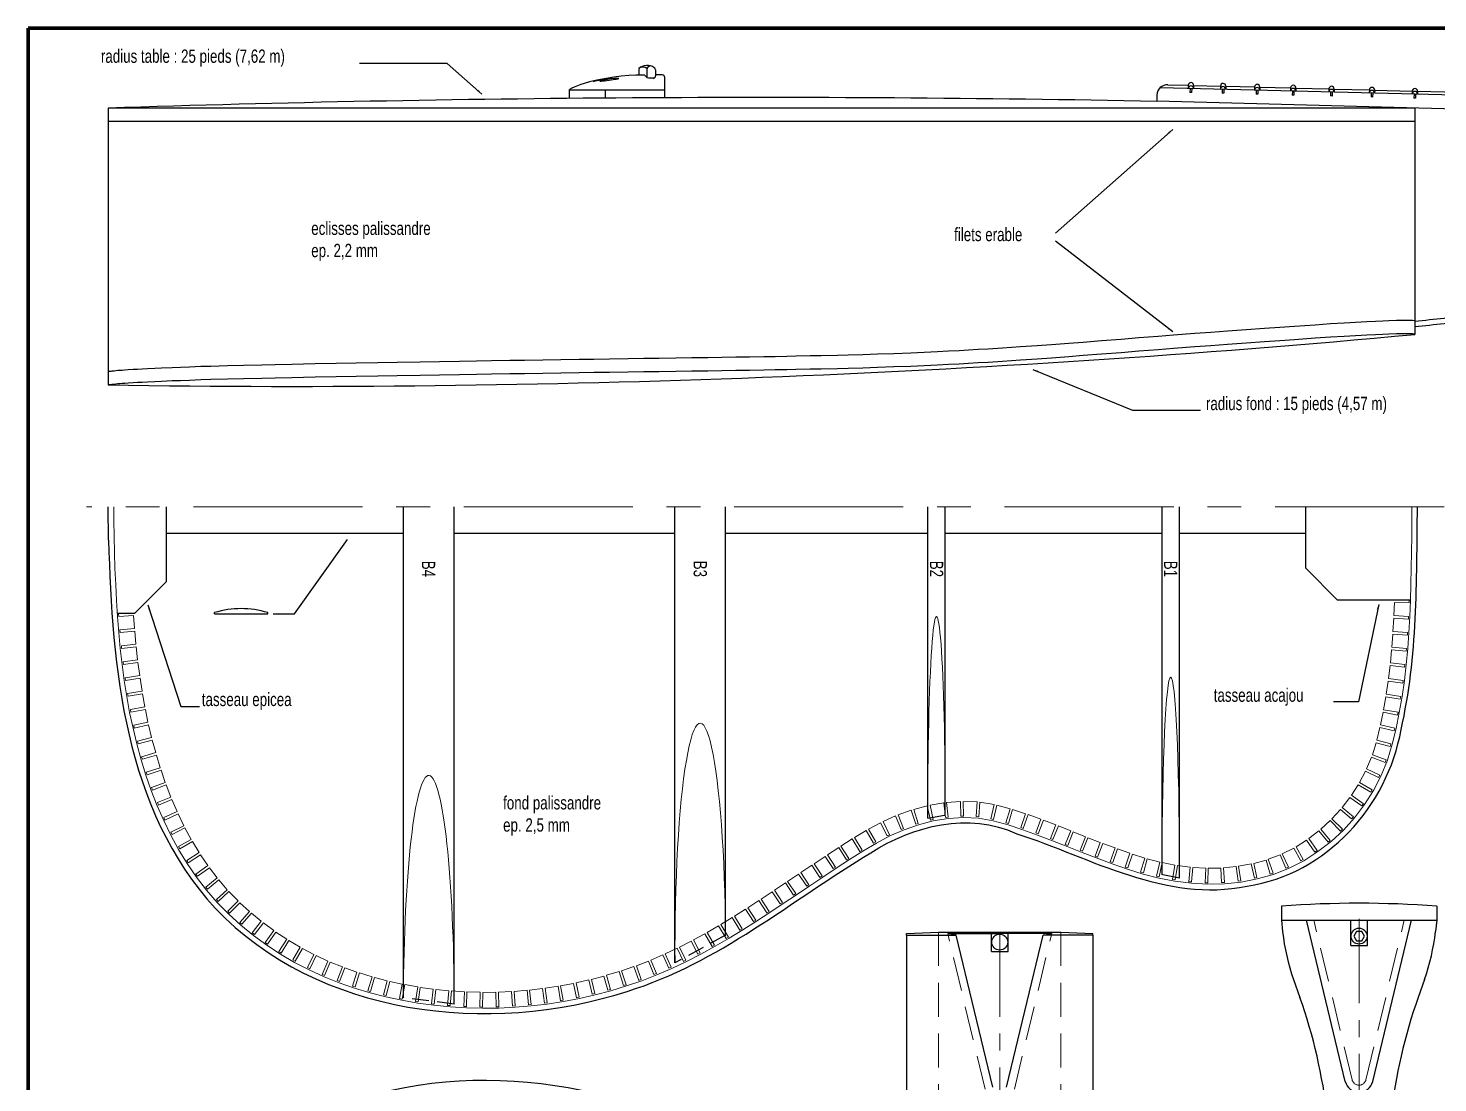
# Model space of a CAD drawing. Header units: millimetres. Extents: x 0 to 1148, y -805 to 0.
# Drawn here: x 0 to 530, y -396 to 0 of the extents above; entities that cross this region are included whole.
import ezdxf

# ---------------------------------------------------------------- set-up
doc = ezdxf.new("R2010")
doc.units = ezdxf.units.MM
for name, pattern in [('CENTER', [50.8, 31.75, -6.35, 6.35, -6.35]), ('CENTERX2', [101.6, 63.5, -12.7, 12.7, -12.7]), ('DASHED', [19.05, 12.7, -6.35]), ('DASHED2', [9.525, 6.35, -3.175])]:
    doc.linetypes.add(name, pattern=pattern)
doc.layers.get('0').update_dxf_attribs({"linetype": 'CONTINUOUS', "lineweight": 25})
doc.layers.add('Kerfed_Lining', color=7, linetype='CONTINUOUS', lineweight=18)
doc.layers.add('text-fr', color=7, linetype='CONTINUOUS', lineweight=35)
doc.styles.get("Standard").update_dxf_attribs({"font": 'txt', "width": 0.75})
doc.dimstyles.get("Standard").update_dxf_attribs({"dimtxt": 5, "dimasz": 2, "dimexe": 1, "dimexo": 2, "dimgap": 2, "dimtad": 1, "dimtxsty": 'Standard', "dimcen": 2.5, "dimadec": 0, "dimazin": 0, "dimtfac": 1, "dimtmove": 0, "dimatfit": 3, "dimfxl": 1, "dimarcsym": 0})

msp = doc.modelspace()

# ---------------------------------------------------------------- linework, layer by layer
at = {"lineweight": 100}
for p, q in [((0, 0), (1147.78, 0)), ((0, -805.46), (0, 0))]:
    msp.add_line(p, q, dxfattribs=at)
for p, q in [((229.37, -15.16), (229.37, -17.63)), ((232.48, -15.16), (232.48, -18.64)), ((235.68, -15.65), (235.68, -17.87)), ((203.4, -23.16), (239.19, -23.16)), ((216.83, -23.16), (216.83, -26.27)), ((521, -30), (30, -30)), ((30, -30), (30, -134)), ((521, -30), (521, -115)), ((521, -35), (30, -35)), ((30.21, -192.22), (30, -179.78)), ((52, -207.78), (52, -179.78)), ((141, -361.96), (141, -179.78)), ((160, -361.66), (160, -179.78)), ((243, -345.95), (243, -179.78)), ((262, -335.54), (262, -179.78)), ((338, -292.96), (338, -179.78)), ((344.5, -295.03), (344.5, -179.78)), ((426, -313.7), (426, -179.78)), ((432.5, -314.55), (432.5, -179.78)), ((479.96, -202.78), (479.96, -179.78)), ((141, -189.78), (52, -189.78)), ((243, -189.78), (160, -189.78)), ((338, -189.78), (262, -189.78)), ((426, -189.78), (344.5, -189.78)), ((479.96, -189.78), (432.5, -189.78)), ((479.96, -202.78), (491.96, -214.78)), ((40, -219.78), (52, -207.78)), ((519.34, -214.78), (491.96, -214.78)), ((40, -219.78), (33.48, -219.78)), ((70, -220), (70, -219.5)), ((70, -220), (90, -220)), ((90, -220), (90, -219.5)), ((470.81, -329.75), (470.81, -335)), ((529.19, -329.75), (529.19, -335)), ((470.81, -335), (529.19, -335)), ((470.81, -335), (471.29, -339.3)), ((494.85, -395.56), (480.28, -335)), ((496.88, -344.5), (496.88, -335)), ((503.12, -344.5), (503.12, -335)), ((505.15, -395.56), (519.72, -335)), ((529.19, -335), (528.71, -339.3)), ((330, -340), (342, -339.5)), ((330, -340.6), (330, -340)), ((330, -340.6), (330, -420.3)), ((330, -340.6), (348.68, -340.6)), ((342, -339.5), (388, -339.5)), ((348.68, -340.6), (345.46, -340.05)), ((345.46, -340.05), (365, -340.05)), ((361.88, -346.75), (361.88, -339.5)), ((384.54, -340.05), (365, -340.05)), ((368.12, -346.75), (368.12, -339.5)), ((381.32, -340.6), (384.54, -340.05)), ((400, -340.6), (381.32, -340.6)), ((388, -339.5), (400, -340)), ((400, -340.6), (400, -340)), ((400, -340.6), (400, -420.3)), ((400, -340.6), (400, -340.6)), ((499, -339.27), (498, -341)), ((498, -341), (499, -342.73)), ((501, -339.27), (499, -339.27)), ((499, -342.73), (501, -342.73)), ((502, -341), (501, -339.27)), ((501, -342.73), (502, -341)), ((361.88, -346.75), (368.12, -346.75)), ((496.88, -344.5), (503.12, -344.5)), ((475.42, -357.34), (477.78, -363.99)), ((524.58, -357.34), (522.22, -363.99))]:
    msp.add_line(p, q)
at = {"color": 7, "lineweight": 25}
for p, q in [((207.61, -21.12), (206.32, -21.59)), ((208.93, -20.72), (207.61, -21.12)), ((210.9, -20.16), (208.93, -20.72)), ((213.64, -19.5), (210.9, -20.16)), ((212.36, -19.97), (213.4, -19.7)), ((213.71, -19.71), (212.36, -19.97)), ((212.36, -19.97), (212.36, -19.97)), ((213.4, -19.7), (214.68, -19.44)), ((217.14, -18.85), (213.64, -19.5)), ((215.89, -19.35), (213.71, -19.71)), ((214.68, -19.44), (216.14, -19.18)), ((215.02, -19.72), (214.71, -19.89)), ((214.71, -19.89), (215.3, -19.9)), ((215.54, -19.63), (215.02, -19.72)), ((215.3, -19.9), (216.51, -19.71)), ((216.51, -19.46), (215.54, -19.63)), ((217.56, -19.1), (215.89, -19.35)), ((216.14, -19.18), (217.63, -18.89)), ((218.11, -19.17), (216.51, -19.46)), ((216.51, -19.71), (218.24, -19.48)), ((220.02, -18.4), (217.14, -18.85)), ((219.32, -18.7), (217.56, -19.1)), ((217.63, -18.89), (219.32, -18.7)), ((219.01, -19.04), (218.11, -19.17)), ((218.11, -19.17), (218.11, -19.17)), ((218.24, -19.48), (219.8, -19.26)), ((220.22, -18.95), (219.01, -19.04)), ((219.8, -19.26), (220.87, -19.1)), ((222.72, -18.05), (220.02, -18.4)), ((221.47, -18.86), (220.22, -18.95)), ((220.87, -19.1), (221.53, -19.04)), ((221.91, -18.9), (221.47, -18.86)), ((221.53, -19.04), (221.91, -18.9)), ((225.63, -17.77), (222.72, -18.05)), ((228.29, -17.63), (225.63, -17.77)), ((231.24, -17.63), (228.29, -17.63)), ((232.24, -18.4), (232.14, -18.19)), ((232.52, -18.65), (232.24, -18.4)), ((233.07, -18.76), (232.52, -18.65)), ((233.73, -18.8), (233.07, -18.76)), ((235.07, -18.81), (233.73, -18.8)), ((234.87, -18.85), (235.07, -18.81)), ((238.2, -17.57), (235.68, -17.54)), ((239.19, -26.13), (239.19, -18.57)), ((204.27, -22.57), (203.4, -23.02)), ((203.4, -26.39), (203.4, -23.02)), ((203.4, -26.16), (203.4, -26.16)), ((205.18, -22.1), (204.27, -22.57)), ((206.32, -21.59), (205.18, -22.1))]:
    msp.add_line(p, q, dxfattribs=at)
at = {"lineweight": 25}
for p, q in [((424.06, -25.11), (424, -27.49)), ((878.64, -33.62), (425.25, -22.37)), ((428.16, -21.22), (435.86, -21.42)), ((435.86, -21.42), (435.82, -22.63)), ((436.52, -22.65), (436.49, -24.15)), ((437.09, -24.16), (436.49, -24.15)), ((437.12, -22.66), (437.09, -24.16)), ((437.86, -21.47), (437.82, -22.68)), ((437.86, -21.47), (447.94, -21.73)), ((447.94, -21.73), (447.9, -22.93)), ((448.6, -22.95), (448.56, -24.45)), ((449.16, -24.46), (448.56, -24.45)), ((449.2, -22.96), (449.16, -24.46)), ((449.93, -21.79), (449.9, -22.98)), ((449.93, -21.79), (460.73, -22.07)), ((460.73, -22.07), (460.7, -23.25)), ((461.4, -23.26), (461.36, -24.76)), ((461.96, -24.78), (461.36, -24.76)), ((462, -23.28), (461.96, -24.78)), ((462.73, -22.12), (462.7, -23.3)), ((462.73, -22.12), (474.29, -22.42)), ((474.29, -22.42), (474.26, -23.58)), ((474.96, -23.6), (474.92, -25.1)), ((475.52, -25.11), (474.92, -25.1)), ((475.56, -23.62), (475.52, -25.11)), ((476.29, -22.48), (476.26, -23.63)), ((476.29, -22.48), (488.66, -22.8)), ((488.66, -22.8), (488.63, -23.94)), ((489.33, -23.96), (489.29, -25.46)), ((489.89, -25.47), (489.29, -25.46)), ((489.93, -23.97), (489.89, -25.47)), ((490.66, -22.85), (490.63, -23.99)), ((490.66, -22.85), (503.88, -23.2)), ((503.88, -23.2), (503.85, -24.32)), ((504.55, -24.33), (504.51, -25.83)), ((505.11, -25.85), (504.51, -25.83)), ((505.15, -24.35), (505.11, -25.85)), ((505.88, -23.25), (505.85, -24.37)), ((505.88, -23.25), (520, -23.62)), ((520, -23.62), (519.97, -24.72)), ((520.67, -24.74), (520.63, -26.23)), ((521.23, -26.25), (520.63, -26.23)), ((521.27, -24.75), (521.23, -26.25)), ((522, -23.67), (521.97, -24.77)), ((522, -23.67), (537.08, -24.07)), ((882.98, -39.48), (424, -27.46))]:
    msp.add_line(p, q, dxfattribs=at)
at = {"color": 7, "linetype": 'CONTINUOUS', "lineweight": 25}
for p, q in [((489.34, -111.09), (483.48, -111.47)), ((494.42, -110.78), (489.34, -111.09)), ((498.64, -110.53), (494.42, -110.78)), ((502.9, -110.3), (498.64, -110.53)), ((506.19, -110.13), (502.9, -110.3)), ((508.91, -110), (506.19, -110.13)), ((511.25, -109.9), (508.91, -110)), ((514.07, -109.82), (511.25, -109.9)), ((515.69, -109.8), (514.07, -109.82)), ((517.15, -109.79), (515.69, -109.8)), ((518.27, -109.79), (517.15, -109.79)), ((519.3, -109.81), (518.27, -109.79)), ((520.13, -109.83), (519.3, -109.81)), ((520.7, -109.86), (520.13, -109.83)), ((521, -109.88), (520.7, -109.86)), ((417.33, -116.35), (410.69, -116.87)), ((424.52, -115.78), (417.33, -116.35)), ((430.31, -115.33), (424.52, -115.78)), ((438.33, -114.71), (430.31, -115.33)), ((444.33, -114.26), (438.33, -114.71)), ((450.62, -113.79), (444.33, -114.26)), ((457.58, -113.28), (450.62, -113.79)), ((464.52, -112.77), (457.58, -113.28)), ((470.26, -112.36), (464.52, -112.77)), ((475.77, -111.98), (470.26, -112.36)), ((483.48, -111.47), (475.77, -111.98)), ((483.48, -116.47), (475.77, -116.98)), ((489.34, -116.09), (483.48, -116.47)), ((494.42, -115.78), (489.34, -116.09)), ((498.64, -115.53), (494.42, -115.78)), ((502.9, -115.3), (498.64, -115.53)), ((506.19, -115.13), (502.9, -115.3)), ((508.91, -115), (506.19, -115.13)), ((511.25, -114.9), (508.91, -115)), ((514.07, -114.82), (511.25, -114.9)), ((515.69, -114.8), (514.07, -114.82)), ((517.15, -114.79), (515.69, -114.8)), ((518.27, -114.79), (517.15, -114.79)), ((519.3, -114.81), (518.27, -114.79)), ((520.13, -114.83), (519.3, -114.81)), ((520.7, -114.86), (520.13, -114.83)), ((336.6, -121.78), (331.55, -122)), ((341.62, -121.55), (336.6, -121.78)), ((345.76, -121.34), (341.62, -121.55)), ((349.8, -121.13), (345.76, -121.34)), ((353.28, -120.94), (349.8, -121.13)), ((356.96, -120.73), (353.28, -120.94)), ((360.63, -120.51), (356.96, -120.73)), ((366.06, -120.16), (360.63, -120.51)), ((372.84, -119.69), (366.06, -120.16)), ((379.11, -119.25), (372.84, -119.69)), ((384.5, -118.86), (379.11, -119.25)), ((390.92, -118.39), (384.5, -118.86)), ((396.39, -117.98), (390.92, -118.39)), ((403.2, -117.45), (396.39, -117.98)), ((410.69, -116.87), (403.2, -117.45)), ((417.33, -121.35), (410.69, -121.87)), ((424.52, -120.78), (417.33, -121.35)), ((430.31, -120.33), (424.52, -120.78)), ((438.33, -119.71), (430.31, -120.33)), ((444.33, -119.26), (438.33, -119.71)), ((450.62, -118.79), (444.33, -119.26)), ((457.58, -118.28), (450.62, -118.79)), ((464.52, -117.77), (457.58, -118.28)), ((470.26, -117.37), (464.52, -117.77)), ((475.77, -116.98), (470.26, -117.37)), ((68.6, -127), (64.89, -127.11)), ((74.88, -126.82), (68.6, -127)), ((80.83, -126.67), (74.88, -126.82)), ((87.83, -126.51), (80.83, -126.67)), ((92.85, -126.39), (87.83, -126.51)), ((99.07, -126.26), (92.85, -126.39)), ((107.81, -126.09), (99.07, -126.26)), ((115.67, -125.94), (107.81, -126.09)), ((123.21, -125.8), (115.67, -125.94)), ((131.36, -125.66), (123.21, -125.8)), ((138.61, -125.53), (131.36, -125.66)), ((147.23, -125.39), (138.61, -125.53)), ((154.52, -125.27), (147.23, -125.39)), ((161.99, -125.15), (154.52, -125.27)), ((168.37, -125.05), (161.99, -125.15)), ((174.03, -124.96), (168.37, -125.05)), ((180.95, -124.85), (174.03, -124.96)), ((186.51, -124.76), (180.95, -124.85)), ((193.29, -124.66), (186.51, -124.76)), ((200.14, -124.56), (193.29, -124.66)), ((207.03, -124.45), (200.14, -124.56)), ((212.45, -124.37), (207.03, -124.45)), ((218.43, -124.28), (212.45, -124.37)), ((225.43, -124.18), (218.43, -124.28)), ((231.27, -124.09), (225.43, -124.18)), ((237.11, -124.01), (231.27, -124.09)), ((243.34, -123.92), (237.11, -124.01)), ((249.32, -123.84), (243.34, -123.92)), ((255.35, -123.75), (249.32, -123.84)), ((260.59, -123.68), (255.35, -123.75)), ((265.9, -123.6), (260.59, -123.68)), ((271.01, -123.52), (265.9, -123.6)), ((276.35, -123.44), (271.01, -123.52)), ((280.61, -123.37), (276.35, -123.44)), ((285.04, -123.29), (280.61, -123.37)), ((288.38, -123.22), (285.04, -123.29)), ((293.83, -123.11), (288.38, -123.22)), ((297.97, -123.02), (293.83, -123.11)), ((304.08, -122.87), (297.97, -123.02)), ((308.12, -122.77), (304.08, -122.87)), ((313.57, -122.62), (308.12, -122.77)), ((319.1, -122.45), (313.57, -122.62)), ((325.25, -122.24), (319.1, -122.45)), ((331.55, -122), (325.25, -122.24)), ((331.55, -127), (325.25, -127.24)), ((336.6, -126.78), (331.55, -127)), ((341.62, -126.55), (336.6, -126.78)), ((345.76, -126.34), (341.62, -126.55)), ((349.8, -126.13), (345.76, -126.34)), ((353.28, -125.94), (349.8, -126.13)), ((356.96, -125.73), (353.28, -125.94)), ((360.63, -125.51), (356.96, -125.73)), ((366.06, -125.16), (360.63, -125.51)), ((372.84, -124.69), (366.06, -125.16)), ((379.11, -124.25), (372.84, -124.69)), ((384.5, -123.87), (379.11, -124.25)), ((390.92, -123.39), (384.5, -123.87)), ((396.39, -122.98), (390.92, -123.39)), ((403.2, -122.45), (396.39, -122.98)), ((410.69, -121.87), (403.2, -122.45)), ((30.07, -129), (30, -129)), ((30.16, -128.99), (30.07, -129)), ((30.27, -128.98), (30.16, -128.99)), ((30.48, -128.96), (30.27, -128.98)), ((30.71, -128.93), (30.48, -128.96)), ((31.06, -128.89), (30.71, -128.93)), ((31.4, -128.85), (31.06, -128.89)), ((31.81, -128.81), (31.4, -128.85)), ((32.31, -128.76), (31.81, -128.81)), ((32.89, -128.7), (32.31, -128.76)), ((33.74, -128.62), (32.89, -128.7)), ((34.42, -128.57), (33.74, -128.62)), ((35.26, -128.5), (34.42, -128.57)), ((36.35, -128.42), (35.26, -128.5)), ((37.62, -128.33), (36.35, -128.42)), ((39.41, -128.21), (37.62, -128.33)), ((41.03, -128.12), (39.41, -128.21)), ((42.84, -128.02), (41.03, -128.12)), ((44.84, -127.91), (42.84, -128.02)), ((47.52, -127.78), (44.84, -127.91)), ((50.1, -127.66), (47.52, -127.78)), ((54.03, -127.5), (50.1, -127.66)), ((57.22, -127.38), (54.03, -127.5)), ((57.22, -132.38), (54.03, -132.5)), ((60.63, -127.26), (57.22, -127.38)), ((60.63, -132.26), (57.22, -132.38)), ((64.89, -127.11), (60.63, -127.26)), ((64.89, -132.11), (60.63, -132.26)), ((68.6, -132), (64.89, -132.11)), ((74.88, -131.82), (68.6, -132)), ((80.83, -131.67), (74.88, -131.82)), ((87.83, -131.51), (80.83, -131.67)), ((92.85, -131.4), (87.83, -131.51)), ((99.07, -131.26), (92.85, -131.4)), ((107.81, -131.09), (99.07, -131.26)), ((115.67, -130.94), (107.81, -131.09)), ((123.21, -130.8), (115.67, -130.94)), ((131.36, -130.66), (123.21, -130.8)), ((138.61, -130.53), (131.36, -130.66)), ((147.23, -130.39), (138.61, -130.53)), ((154.52, -130.27), (147.23, -130.39)), ((161.99, -130.15), (154.52, -130.27)), ((168.37, -130.05), (161.99, -130.15)), ((174.03, -129.96), (168.37, -130.05)), ((180.95, -129.85), (174.03, -129.96)), ((186.51, -129.77), (180.95, -129.85)), ((193.29, -129.66), (186.51, -129.77)), ((200.14, -129.56), (193.29, -129.66)), ((207.03, -129.45), (200.14, -129.56)), ((212.45, -129.37), (207.03, -129.45)), ((218.43, -129.28), (212.45, -129.37)), ((225.43, -129.18), (218.43, -129.28)), ((231.27, -129.09), (225.43, -129.18)), ((237.11, -129.01), (231.27, -129.09)), ((243.34, -128.92), (237.11, -129.01)), ((249.32, -128.84), (243.34, -128.92)), ((255.35, -128.75), (249.32, -128.84)), ((260.59, -128.68), (255.35, -128.75)), ((265.9, -128.6), (260.59, -128.68)), ((271.01, -128.52), (265.9, -128.6)), ((276.35, -128.44), (271.01, -128.52)), ((280.61, -128.37), (276.35, -128.44)), ((285.04, -128.29), (280.61, -128.37)), ((288.38, -128.22), (285.04, -128.29)), ((293.83, -128.11), (288.38, -128.22)), ((297.97, -128.02), (293.83, -128.11)), ((304.08, -127.87), (297.97, -128.02)), ((308.12, -127.77), (304.08, -127.87)), ((313.57, -127.62), (308.12, -127.77)), ((319.1, -127.45), (313.57, -127.62)), ((325.25, -127.24), (319.1, -127.45)), ((30.07, -134), (30, -134)), ((30.16, -133.99), (30.07, -134)), ((30.27, -133.98), (30.16, -133.99)), ((30.48, -133.96), (30.27, -133.98)), ((30.71, -133.93), (30.48, -133.96)), ((31.06, -133.89), (30.71, -133.93)), ((31.4, -133.85), (31.06, -133.89)), ((31.81, -133.81), (31.4, -133.85)), ((32.31, -133.76), (31.81, -133.81)), ((32.89, -133.7), (32.31, -133.76)), ((33.74, -133.62), (32.89, -133.7)), ((34.42, -133.57), (33.74, -133.62)), ((35.26, -133.5), (34.42, -133.57)), ((36.35, -133.42), (35.26, -133.5)), ((37.62, -133.33), (36.35, -133.42)), ((39.41, -133.21), (37.62, -133.33)), ((41.03, -133.12), (39.41, -133.21)), ((42.84, -133.02), (41.03, -133.12)), ((44.84, -132.91), (42.84, -133.02)), ((47.52, -132.78), (44.84, -132.91)), ((50.1, -132.66), (47.52, -132.78)), ((54.03, -132.5), (50.1, -132.66))]:
    msp.add_line(p, q, dxfattribs=at)
at = {"linetype": 'CENTERX2', "lineweight": 5}
msp.add_line((531.96, -179.78), (21.96, -179.78), dxfattribs=at)
at = {"linetype": 'DASHED2'}
for p, q in [((338, -296.75), (338, -292.96)), ((338, -296.75), (344.5, -295.55)), ((344.5, -295.55), (344.5, -295.03)), ((426, -317.97), (426, -313.7)), ((432.5, -319.26), (432.5, -314.55)), ((432.5, -319.26), (426, -317.97)), ((262, -340.66), (262, -335.54)), ((262, -340.66), (243, -351)), ((243, -351), (243, -345.95)), ((141, -364.1), (141, -361.96)), ((160, -366.5), (141, -364.1)), ((160, -366.5), (160, -361.66))]:
    msp.add_line(p, q, dxfattribs=at)
at = {"linetype": 'CENTER', "lineweight": 5}
for p, q in [((500, -416.99), (500, -328.65)), ((365, -339.5), (365, -424))]:
    msp.add_line(p, q, dxfattribs=at)
at = {"linetype": 'DASHED', "lineweight": 5}
for p, q in [((497.42, -394.94), (483, -335)), ((502.58, -394.94), (517, -335)), ((342, -339.5), (342, -424)), ((359.5, -398.44), (345.46, -340.05)), ((370.5, -398.44), (384.54, -340.05)), ((388, -339.5), (388, -424))]:
    msp.add_line(p, q, dxfattribs=at)
at = {"linetype": 'CONTINUOUS'}
for p, q in [((362.42, -397.74), (348.68, -340.6)), ((367.58, -397.74), (381.32, -340.6))]:
    msp.add_line(p, q, dxfattribs=at)
for centre in [(500, -341), (365, -343.25)]:
    msp.add_circle(centre, 3)
for centre, radius, start, end in [((232.52, -18.83), 4.84, 55.8726, 130.6722), ((230.92, -16.97), 2.39, 49.3023, 130.6977), ((234.08, -15.93), 1.78, 97.5698, 154.1079), ((234.68, -15.65), 1, 0, 55.8726), ((231.24, -18.63), 1, 25.9014, 90.0213), ((234.68, -17.87), 1, 281.4349, 0), ((238.19, -18.57), 1, 0, 89.3363), ((98.97, 4437.48), 4567, 275.30222, 275.57947), ((98.97, 4437.48), 4569, 275.29989, 275.57702), ((80, -252.08), 34.08, 72.9385, 107.0615), ((500, -716.41), 387.76, 85.6833, 94.3167), ((550.81, -330.57), 80, 186.2643, 199.5475), ((449.19, -330.57), 80, 340.4525, 353.7357), ((289.31, -430.91), 200, 6.3933, 19.5475), ((710.69, -430.91), 200, 160.4525, 173.6067), ((500, -394.32), 5.3, 193.5217, 346.4783)]:
    msp.add_arc(centre, radius, start, end)
at = {"lineweight": 25}
for centre, radius, start, end in [((436.86, -21.44), 1, 358.5, 178.5), ((448.94, -21.76), 1, 358.5, 178.5), ((461.73, -22.09), 1, 358.5, 178.5), ((428.06, -25.21), 4, 88.5, 178.5), ((436.82, -22.65), 1, 358.5781, 178.5781), ((448.9, -22.95), 1, 358.5781, 178.5781), ((461.7, -23.27), 1, 358.5781, 178.5781), ((475.26, -23.61), 1, 358.5781, 178.5781), ((475.29, -22.45), 1, 358.5, 178.5), ((489.63, -23.96), 1, 358.5781, 178.5781), ((489.66, -22.83), 1, 358.5, 178.5), ((504.85, -24.34), 1, 358.5781, 178.5781), ((504.88, -23.22), 1, 358.5, 178.5), ((520.97, -24.74), 1, 358.5781, 178.5781), ((521, -23.65), 1, 358.5, 178.5)]:
    msp.add_arc(centre, radius, start, end, dxfattribs=at)
at = {"color": 7, "linetype": 'CONTINUOUS', "lineweight": 25}
for centre, radius, start, end in [((275.5, -7646.04), 7620, 88.883345, 91.846266), ((98.97, 4437.48), 4572, 269.13568, 275.29641)]:
    msp.add_arc(centre, radius, start, end, dxfattribs=at)
at = {"linetype": 'DASHED', "lineweight": 5}
msp.add_arc((500, -394.32), 2.66, 193.5217, 346.4783, dxfattribs=at)
at = {"lineweight": 5}
for centre, major_axis, ratio, start_param, end_param in [((341.25, -291.44), (0, 70.51), 0.046094, 4.661556, 1.592262), ((429.25, -313.7), (0, 70), 0.046429, 4.712389, 1.570796), ((252.5, -345.83), (0, 84.79), 0.112038, -7.795827, -4.651538), ((150.5, -365.3), (0, 84.63), 0.11226, -7.868152, -4.72656)]:
    msp.add_ellipse(centre, major_axis=major_axis, ratio=ratio, start_param=start_param, end_param=end_param, dxfattribs=at)
for points in [[(515.8, -263.42), (522.07, -235.98), (521.56, -207.73), (521.96, -179.78)], [(30.21, -192.22), (31.43, -240.22), (36.12, -293.15), (70.24, -330.53)], [(457.94, -322.21), (487.97, -317.71), (510.63, -292.2), (515.8, -263.42)], [(316.58, -309.68), (332.52, -299.51), (353.27, -294.24), (371.39, -302.53)], [(371.39, -302.53), (399.37, -311.61), (427.4, -328.51), (457.94, -322.21)], [(224.99, -361.73), (259.39, -351.19), (286.81, -327.5), (316.58, -309.68)], [(70.24, -330.53), (109.01, -371.05), (173.07, -378.51), (224.99, -361.73)]]:
    msp.add_open_spline(points, degree=3)
at = {"color": 7}
msp.add_open_spline([(66.65, -438.63), (103.23, -396.43), (165.85, -387.08), (217.72, -401.24)], degree=3, dxfattribs=at)
at = {"layer": 'Kerfed_Lining'}
for p, q in [((32.12, -184.88), (32.12, -179.78)), ((519.87, -184.83), (519.87, -179.78))]:
    msp.add_line(p, q, dxfattribs=at)
at = {"layer": 'Kerfed_Lining', "color": 7, "linetype": 'CONTINUOUS', "lineweight": 18}
for p, q in [((32.25, -190.87), (32.12, -184.88)), ((519.87, -184.83), (519.81, -190.84)), ((32.41, -196.89), (32.25, -190.87)), ((519.81, -190.84), (519.74, -196.83)), ((32.61, -202.89), (32.41, -196.89)), ((519.74, -196.83), (519.63, -202.84)), ((32.87, -208.92), (32.61, -202.89)), ((519.63, -202.84), (519.52, -208.84)), ((33.17, -214.95), (32.87, -208.92)), ((519.52, -208.84), (519.34, -214.89)), ((33.56, -220.96), (33.17, -214.95)), ((513.3, -215.65), (513.09, -220.6)), ((518.8, -215.87), (513.3, -215.65)), ((518.84, -214.87), (518.8, -215.87)), ((519.34, -214.89), (519.08, -220.92)), ((34.03, -226.97), (33.56, -220.96)), ((34.06, -220.93), (33.98, -219.93)), ((39.54, -220.53), (34.06, -220.93)), ((39.93, -225.48), (39.54, -220.53)), ((513.04, -221.6), (512.75, -226.54)), ((518.53, -221.89), (513.04, -221.6)), ((513.09, -220.6), (518.58, -220.89)), ((518.58, -220.89), (518.53, -221.89)), ((519.08, -220.92), (518.74, -226.94)), ((34.6, -232.98), (34.03, -226.97)), ((34.44, -225.94), (39.93, -225.48)), ((34.53, -226.93), (34.44, -225.94)), ((40.01, -226.47), (34.53, -226.93)), ((40.47, -231.4), (40.01, -226.47)), ((512.69, -227.54), (512.32, -232.47)), ((518.18, -227.91), (512.69, -227.54)), ((512.75, -226.54), (518.24, -226.91)), ((518.24, -226.91), (518.18, -227.91)), ((518.74, -226.94), (518.3, -232.97)), ((35.29, -239.03), (34.6, -232.98)), ((35, -231.94), (40.47, -231.4)), ((35.1, -232.93), (35, -231.94)), ((40.57, -232.4), (35.1, -232.93)), ((41.12, -237.27), (40.57, -232.4)), ((512.32, -232.47), (517.8, -232.93)), ((517.8, -232.93), (517.71, -233.93)), ((518.3, -232.97), (517.73, -239)), ((35.66, -237.97), (41.12, -237.27)), ((35.79, -238.96), (35.66, -237.97)), ((41.24, -238.26), (35.79, -238.96)), ((41.89, -243.16), (41.24, -238.26)), ((512.23, -233.47), (511.76, -238.38)), ((517.71, -233.93), (512.23, -233.47)), ((36.1, -245.02), (35.29, -239.03)), ((36.45, -243.96), (41.89, -243.16)), ((511.66, -239.38), (511.07, -244.27)), ((517.13, -239.94), (511.66, -239.38)), ((511.76, -238.38), (517.23, -238.95)), ((517.73, -239), (517.03, -245.02)), ((517.23, -238.95), (517.13, -239.94)), ((37.04, -251), (36.1, -245.02)), ((36.6, -244.95), (36.45, -243.96)), ((42.04, -244.15), (36.6, -244.95)), ((42.8, -249.03), (42.04, -244.15)), ((510.95, -245.26), (510.23, -250.14)), ((516.41, -245.94), (510.95, -245.26)), ((511.07, -244.27), (516.53, -244.95)), ((517.03, -245.02), (516.17, -251.02)), ((516.53, -244.95), (516.41, -245.94)), ((38.12, -256.95), (37.04, -251)), ((37.37, -249.93), (42.8, -249.03)), ((37.53, -250.91), (37.37, -249.93)), ((42.96, -250.02), (37.53, -250.91)), ((43.83, -254.88), (42.96, -250.02)), ((510.09, -251.07), (509.23, -255.95)), ((515.51, -251.98), (510.09, -251.07)), ((510.23, -250.14), (515.67, -250.95)), ((516.17, -251.02), (515.13, -257.02)), ((515.67, -250.95), (515.51, -251.98)), ((39.38, -262.95), (38.12, -256.95)), ((38.43, -255.88), (43.83, -254.88)), ((38.61, -256.86), (38.43, -255.88)), ((44.02, -255.86), (38.61, -256.86)), ((45.01, -260.69), (44.02, -255.86)), ((509.05, -256.88), (508.04, -261.68)), ((514.44, -257.95), (509.05, -256.88)), ((509.23, -255.95), (514.64, -256.93)), ((515.13, -257.02), (513.89, -263.02)), ((514.64, -256.93), (514.44, -257.95)), ((40.8, -268.83), (39.38, -262.95)), ((39.63, -261.81), (45.01, -260.69)), ((39.87, -262.84), (39.63, -261.81)), ((45.22, -261.59), (39.87, -262.84)), ((46.38, -266.39), (45.22, -261.59)), ((507.82, -262.66), (506.65, -267.41)), ((513.18, -263.88), (507.82, -262.66)), ((508.04, -261.68), (513.4, -262.91)), ((513.89, -263.02), (512.45, -268.94)), ((513.4, -262.91), (513.18, -263.88)), ((42.43, -274.72), (40.8, -268.83)), ((41.05, -267.74), (46.38, -266.39)), ((41.29, -268.71), (41.05, -267.74)), ((46.62, -267.36), (41.29, -268.71)), ((47.9, -272.07), (46.62, -267.36)), ((506.39, -268.38), (505, -272.94)), ((511.71, -269.78), (506.39, -268.38)), ((506.65, -267.41), (511.96, -268.81)), ((512.45, -268.94), (510.67, -274.9)), ((511.96, -268.81), (511.71, -269.78)), ((44.21, -280.51), (42.43, -274.72)), ((42.62, -273.62), (47.9, -272.07)), ((42.91, -274.58), (42.62, -273.62)), ((48.18, -273.03), (42.91, -274.58)), ((49.63, -277.74), (48.18, -273.03)), ((504.68, -273.79), (502.82, -278.21)), ((509.82, -275.74), (504.68, -273.79)), ((505, -272.94), (510.2, -274.73)), ((510.67, -274.9), (508.28, -280.7)), ((510.2, -274.73), (509.82, -275.74)), ((46.23, -286.3), (44.21, -280.51)), ((44.38, -279.41), (49.63, -277.74)), ((44.69, -280.36), (44.38, -279.41)), ((49.93, -278.7), (44.69, -280.36)), ((51.51, -283.29), (49.93, -278.7)), ((502.44, -279.03), (500.19, -283.28)), ((507.37, -281.47), (502.44, -279.03)), ((502.82, -278.21), (507.83, -280.5)), ((507.83, -280.5), (507.37, -281.47)), ((46.35, -285.19), (51.51, -283.29)), ((46.7, -286.13), (46.35, -285.19)), ((51.86, -284.22), (46.7, -286.13)), ((53.63, -288.82), (51.86, -284.22)), ((499.7, -284.15), (497.14, -288.11)), ((504.46, -286.89), (499.7, -284.15)), ((500.19, -283.28), (504.96, -286.02)), ((508.28, -280.7), (505.4, -286.27)), ((48.46, -292.03), (46.23, -286.3)), ((48.52, -290.85), (53.63, -288.82)), ((48.92, -291.83), (48.52, -290.85)), ((53.97, -289.67), (48.92, -291.83)), ((55.93, -294.18), (53.97, -289.67)), ((343.98, -290.98), (338.85, -291.86)), ((344.68, -296.43), (343.98, -290.98)), ((350.26, -290.46), (344.97, -290.85)), ((344.97, -290.85), (345.67, -296.31)), ((350.39, -295.96), (350.26, -290.46)), ((356.59, -290.61), (351.26, -290.44)), ((351.26, -290.44), (351.39, -295.94)), ((356.1, -296.09), (356.59, -290.61)), ((357.59, -290.7), (357.1, -296.18)), ((362.96, -291.57), (357.59, -290.7)), ((496.57, -288.93), (493.69, -292.67)), ((501.06, -292.1), (496.57, -288.93)), ((497.14, -288.11), (501.64, -291.29)), ((505.4, -286.27), (502.05, -291.57)), ((504.96, -286.02), (504.46, -286.89)), ((50.9, -297.59), (48.46, -292.03)), ((50.94, -296.47), (55.93, -294.18)), ((51.35, -297.38), (50.94, -296.47)), ((56.35, -295.09), (51.35, -297.38)), ((58.49, -299.51), (56.35, -295.09)), ((325.91, -295.86), (321.19, -297.95)), ((328, -300.94), (325.91, -295.86)), ((331.77, -293.73), (326.89, -295.47)), ((326.89, -295.47), (328.89, -300.59)), ((333.45, -298.97), (331.77, -293.73)), ((337.8, -292.09), (332.78, -293.42)), ((332.78, -293.42), (334.35, -298.69)), ((339.02, -297.45), (337.8, -292.09)), ((338.85, -291.86), (339.94, -297.25)), ((345.67, -296.31), (344.68, -296.43)), ((351.4, -296.44), (345.73, -296.8)), ((351.39, -295.94), (350.39, -295.96)), ((357.05, -296.67), (351.4, -296.44)), ((357.1, -296.18), (356.1, -296.09)), ((361.64, -296.91), (362.96, -291.57)), ((363.93, -291.81), (362.61, -297.15)), ((368.89, -293.18), (363.93, -291.81)), ((367.3, -298.45), (368.89, -293.18)), ((369.85, -293.47), (368.26, -298.74)), ((374.72, -295.03), (369.85, -293.47)), ((372.92, -300.23), (374.72, -295.03)), ((375.66, -295.36), (373.87, -300.56)), ((380.41, -297.06), (375.66, -295.36)), ((493.05, -293.43), (489.8, -296.97)), ((497.23, -297), (493.05, -293.43)), ((493.69, -292.67), (497.88, -296.24)), ((498.26, -296.57), (494.11, -301.15)), ((497.88, -296.24), (497.23, -297)), ((502.05, -291.57), (498.26, -296.57)), ((501.64, -291.29), (501.06, -292.1)), ((53.59, -303.11), (50.9, -297.59)), ((53.55, -301.94), (58.49, -299.51)), ((58.91, -300.34), (54.03, -302.88)), ((61.25, -304.65), (58.91, -300.34)), ((314.77, -301.35), (310.46, -303.99)), ((317.58, -306.08), (314.77, -301.35)), ((320.24, -298.41), (315.69, -300.83)), ((315.69, -300.83), (318.41, -305.61)), ((322.71, -303.33), (320.24, -298.41)), ((321.19, -297.95), (323.57, -302.91)), ((329.07, -301.06), (323.78, -303.36)), ((328.89, -300.59), (328, -300.94)), ((334.49, -299.17), (329.07, -301.06)), ((334.35, -298.69), (333.45, -298.97)), ((340.03, -297.74), (334.49, -299.17)), ((339.94, -297.25), (339.02, -297.45)), ((345.73, -296.8), (340.03, -297.74)), ((362.49, -297.64), (357.05, -296.67)), ((362.61, -297.15), (361.64, -296.91)), ((368.12, -299.21), (362.49, -297.64)), ((368.26, -298.74), (367.3, -298.45)), ((373.7, -301.03), (368.12, -299.21)), ((373.87, -300.56), (372.92, -300.23)), ((379.25, -303.03), (373.7, -301.03)), ((378.53, -302.22), (380.41, -297.06)), ((381.39, -297.43), (379.43, -302.57)), ((386.06, -299.21), (381.39, -297.43)), ((384.09, -304.35), (386.06, -299.21)), ((387.03, -299.59), (384.99, -304.7)), ((391.67, -301.44), (387.03, -299.59)), ((389.64, -306.55), (391.67, -301.44)), ((392.6, -301.8), (390.56, -306.92)), ((397.24, -303.65), (392.6, -301.8)), ((484.93, -301.44), (481.11, -304.35)), ((488.36, -305.74), (484.93, -301.44)), ((489.16, -297.61), (485.61, -300.86)), ((485.61, -300.86), (489.19, -305.04)), ((492.99, -301.56), (489.16, -297.61)), ((494.11, -301.15), (489.51, -305.42)), ((489.8, -296.97), (493.75, -300.8)), ((493.75, -300.8), (492.99, -301.56)), ((54.03, -302.88), (53.55, -301.94)), ((56.53, -308.49), (53.59, -303.11)), ((56.45, -307.34), (61.25, -304.65)), ((61.72, -305.48), (56.96, -308.24)), ((64.23, -309.63), (61.72, -305.48)), ((309.62, -304.51), (305.35, -307.2)), ((312.51, -309.19), (309.62, -304.51)), ((310.46, -303.99), (313.36, -308.66)), ((318.66, -306.04), (313.63, -309.09)), ((318.41, -305.61), (317.58, -306.08)), ((323.78, -303.36), (318.66, -306.04)), ((323.57, -302.91), (322.71, -303.33)), ((379.43, -302.57), (378.53, -302.22)), ((384.81, -305.17), (379.25, -303.03)), ((384.99, -304.7), (384.09, -304.35)), ((390.38, -307.38), (384.81, -305.17)), ((390.56, -306.92), (389.64, -306.55)), ((395.21, -308.76), (397.24, -303.65)), ((398.17, -304.02), (396.14, -309.13)), ((402.8, -305.81), (398.17, -304.02)), ((400.82, -310.94), (402.8, -305.81)), ((403.73, -306.17), (401.75, -311.3)), ((408.33, -307.86), (403.73, -306.17)), ((480.29, -304.93), (476.32, -307.42)), ((483.44, -309.44), (480.29, -304.93)), ((481.11, -304.35), (484.26, -308.86)), ((489.51, -305.42), (484.55, -309.27)), ((489.19, -305.04), (488.36, -305.74)), ((56.96, -308.24), (56.45, -307.34)), ((59.74, -313.72), (56.53, -308.49)), ((59.61, -312.61), (64.23, -309.63)), ((64.77, -310.47), (60.16, -313.45)), ((67.49, -314.48), (64.77, -310.47)), ((299.45, -311.03), (295.28, -313.79)), ((302.48, -315.62), (299.45, -311.03)), ((304.51, -307.73), (300.28, -310.48)), ((300.28, -310.48), (303.32, -315.07)), ((308.58, -312.25), (303.59, -315.48)), ((307.47, -312.37), (304.51, -307.73)), ((305.35, -307.2), (308.32, -311.83)), ((308.32, -311.83), (307.47, -312.37)), ((313.63, -309.09), (308.58, -312.25)), ((313.36, -308.66), (312.51, -309.19)), ((395.95, -309.59), (390.38, -307.38)), ((396.14, -309.13), (395.21, -308.76)), ((401.57, -311.77), (395.95, -309.59)), ((401.75, -311.3), (400.82, -310.94)), ((407.29, -313.85), (401.57, -311.77)), ((406.51, -313.05), (408.33, -307.86)), ((409.27, -308.19), (407.46, -313.38)), ((413.94, -309.87), (409.27, -308.19)), ((412.18, -315.08), (413.94, -309.87)), ((414.89, -310.19), (413.13, -315.4)), ((419.56, -311.68), (414.89, -310.19)), ((417.95, -316.94), (419.56, -311.68)), ((420.44, -311.93), (418.98, -317.23)), ((425.19, -313.16), (420.44, -311.93)), ((465.06, -312.42), (460.46, -313.66)), ((466.65, -317.68), (465.06, -312.42)), ((470.36, -310.42), (465.9, -312.14)), ((465.9, -312.14), (467.69, -317.34)), ((472.52, -315.48), (470.36, -310.42)), ((475.45, -307.91), (471.18, -310.06)), ((471.18, -310.06), (473.52, -315.04)), ((478.13, -312.71), (475.45, -307.91)), ((476.32, -307.42), (479, -312.23)), ((479, -312.23), (478.13, -312.71)), ((484.55, -309.27), (479.24, -312.66)), ((484.26, -308.86), (483.44, -309.44)), ((60.16, -313.45), (59.61, -312.61)), ((63.21, -318.8), (59.74, -313.72)), ((63.03, -317.69), (67.49, -314.48)), ((63.61, -318.5), (63.03, -317.69)), ((68.08, -315.29), (63.61, -318.5)), ((71.03, -319.15), (68.08, -315.29)), ((289.44, -317.68), (285.3, -320.46)), ((292.51, -322.24), (289.44, -317.68)), ((294.45, -314.34), (290.27, -317.12)), ((290.27, -317.12), (293.34, -321.68)), ((297.48, -318.92), (294.45, -314.34)), ((295.28, -313.79), (298.32, -318.37)), ((303.59, -315.48), (298.59, -318.79)), ((303.32, -315.07), (302.48, -315.62)), ((407.46, -313.38), (406.51, -313.05)), ((412.97, -315.88), (407.29, -313.85)), ((413.13, -315.4), (412.18, -315.08)), ((418.85, -317.72), (412.97, -315.88)), ((418.98, -317.23), (417.95, -316.94)), ((424.84, -319.23), (418.85, -317.72)), ((423.89, -318.5), (425.19, -313.16)), ((426.07, -313.36), (424.94, -318.75)), ((430.85, -314.3), (426.07, -313.36)), ((429.94, -319.73), (430.85, -314.3)), ((431.84, -314.47), (430.93, -319.89)), ((436.58, -315.08), (431.84, -314.47)), ((436.06, -320.56), (436.58, -315.08)), ((437.57, -315.18), (437.05, -320.65)), ((442.38, -315.47), (437.57, -315.18)), ((442.18, -320.96), (442.38, -315.47)), ((443.32, -315.49), (443.23, -320.99)), ((448.13, -315.41), (443.32, -315.49)), ((448.38, -320.9), (448.13, -315.41)), ((453.83, -314.89), (449.06, -315.36)), ((449.06, -315.36), (449.43, -320.84)), ((454.57, -320.34), (453.83, -314.89)), ((459.48, -313.88), (454.75, -314.76)), ((454.75, -314.76), (455.62, -320.19)), ((460.68, -319.25), (459.48, -313.88)), ((460.46, -313.66), (461.65, -319.03)), ((467.69, -317.34), (466.65, -317.68)), ((473.73, -315.49), (467.85, -317.81)), ((473.52, -315.04), (472.52, -315.48)), ((479.24, -312.66), (473.73, -315.49)), ((66.99, -323.69), (63.21, -318.8)), ((66.71, -322.56), (71.03, -319.15)), ((67.38, -323.37), (66.71, -322.56)), ((71.62, -319.87), (67.38, -323.37)), ((74.8, -323.56), (71.62, -319.87)), ((284.47, -321.02), (280.33, -323.78)), ((287.54, -325.59), (284.47, -321.02)), ((285.3, -320.46), (288.37, -325.03)), ((293.62, -322.1), (288.65, -325.44)), ((293.34, -321.68), (292.51, -322.24)), ((298.59, -318.79), (293.62, -322.1)), ((298.32, -318.37), (297.48, -318.92)), ((424.94, -318.75), (423.89, -318.5)), ((430.85, -320.39), (424.84, -319.23)), ((430.93, -319.89), (429.94, -319.73)), ((437.01, -321.15), (430.85, -320.39)), ((437.05, -320.65), (436.06, -320.56)), ((443.22, -321.49), (437.01, -321.15)), ((443.23, -320.99), (442.18, -320.96)), ((449.47, -321.34), (443.22, -321.49)), ((449.43, -320.84), (448.38, -320.9)), ((455.7, -320.69), (449.47, -321.34)), ((455.62, -320.19), (454.57, -320.34)), ((461.76, -319.52), (455.7, -320.69)), ((461.65, -319.03), (460.68, -319.25)), ((467.85, -317.81), (461.76, -319.52)), ((71.06, -328.35), (66.99, -323.69)), ((70.71, -327.23), (74.8, -323.56)), ((71.42, -328.01), (70.71, -327.23)), ((75.44, -324.25), (71.42, -328.01)), ((74.98, -331.67), (78.83, -327.74)), ((78.83, -327.74), (75.44, -324.25)), ((274.5, -327.64), (270.35, -330.34)), ((277.54, -332.23), (274.5, -327.64)), ((279.5, -324.33), (275.33, -327.09)), ((275.33, -327.09), (278.37, -331.68)), ((282.53, -328.92), (279.5, -324.33)), ((280.33, -323.78), (283.37, -328.37)), ((288.65, -325.44), (283.64, -328.78)), ((288.37, -325.03), (287.54, -325.59)), ((75.34, -332.72), (71.06, -328.35)), ((75.69, -332.37), (74.98, -331.67)), ((79.91, -336.88), (75.34, -332.72)), ((79.54, -328.44), (75.69, -332.37)), ((79.48, -335.85), (83.09, -331.69)), ((83.09, -331.69), (79.54, -328.44)), ((83.84, -332.35), (80.24, -336.5)), ((87.56, -335.41), (83.84, -332.35)), ((269.51, -330.88), (265.31, -333.52)), ((265.31, -333.52), (268.22, -338.19)), ((272.48, -335.51), (269.51, -330.88)), ((270.35, -330.34), (273.32, -334.97)), ((278.64, -332.09), (273.59, -335.39)), ((278.37, -331.68), (277.54, -332.23)), ((283.64, -328.78), (278.64, -332.09)), ((283.37, -328.37), (282.53, -328.92)), ((80.24, -336.5), (79.48, -335.85)), ((84.69, -340.78), (79.91, -336.88)), ((84.2, -339.77), (87.56, -335.41)), ((88.35, -336.02), (85, -340.38)), ((92.28, -338.92), (88.35, -336.02)), ((89.09, -343.4), (92.28, -338.92)), ((259.38, -337.12), (255.11, -339.59)), ((262.2, -341.84), (259.38, -337.12)), ((264.47, -334.05), (260.24, -336.61)), ((260.24, -336.61), (263.06, -341.33)), ((268.48, -338.61), (263.32, -341.76)), ((267.37, -338.72), (264.47, -334.05)), ((268.22, -338.19), (267.37, -338.72)), ((273.59, -335.39), (268.48, -338.61)), ((273.32, -334.97), (272.48, -335.51)), ((85, -340.38), (84.2, -339.77)), ((89.67, -344.41), (84.69, -340.78)), ((89.95, -344), (89.09, -343.4)), ((93.05, -339.46), (89.95, -344)), ((97.13, -342.14), (93.05, -339.46)), ((94.2, -346.8), (97.13, -342.14)), ((97.98, -342.67), (95.05, -347.33)), ((102.14, -345.12), (97.98, -342.67)), ((249.07, -342.9), (244.7, -345.13)), ((251.63, -347.77), (249.07, -342.9)), ((254.24, -340.08), (249.95, -342.44)), ((249.95, -342.44), (252.51, -347.3)), ((256.96, -344.86), (254.24, -340.08)), ((255.11, -339.59), (257.83, -344.37)), ((263.32, -341.76), (258.08, -344.8)), ((263.06, -341.33), (262.2, -341.84)), ((94.78, -347.75), (89.67, -344.41)), ((95.05, -347.33), (94.2, -346.8)), ((100.1, -350.85), (94.78, -347.75)), ((99.47, -349.93), (102.14, -345.12)), ((103.02, -345.6), (100.35, -350.41)), ((107.3, -347.85), (103.02, -345.6)), ((104.89, -352.79), (107.3, -347.85)), ((108.2, -348.29), (105.79, -353.23)), ((112.63, -350.34), (108.2, -348.29)), ((238.46, -348.07), (233.97, -349.99)), ((240.71, -353.08), (238.46, -348.07)), ((243.8, -345.57), (239.37, -347.66)), ((239.37, -347.66), (241.62, -352.67)), ((246.22, -350.51), (243.8, -345.57)), ((244.7, -345.13), (247.12, -350.07)), ((252.75, -347.75), (247.34, -350.52)), ((252.51, -347.3), (251.63, -347.77)), ((258.08, -344.8), (252.75, -347.75)), ((257.83, -344.37), (256.96, -344.86)), ((100.35, -350.41), (99.47, -349.93)), ((105.57, -353.68), (100.1, -350.85)), ((105.79, -353.23), (104.89, -352.79)), ((111.16, -356.24), (105.57, -353.68)), ((110.4, -355.37), (112.63, -350.34)), ((113.5, -350.72), (111.36, -355.78)), ((118.03, -352.55), (113.5, -350.72)), ((116.07, -357.69), (118.03, -352.55)), ((118.97, -352.91), (117, -358.05)), ((123.53, -354.5), (118.97, -352.91)), ((121.84, -359.74), (123.53, -354.5)), ((124.48, -354.81), (122.79, -360.05)), ((129.19, -356.25), (124.48, -354.81)), ((222, -354.3), (217.27, -355.71)), ((223.61, -359.55), (222, -354.3)), ((227.56, -352.42), (222.89, -354.01)), ((222.89, -354.01), (224.62, -359.23)), ((229.39, -357.61), (227.56, -352.42)), ((233.04, -350.36), (228.5, -352.09)), ((228.5, -352.09), (230.34, -357.27)), ((235.11, -355.46), (233.04, -350.36)), ((233.97, -349.99), (236.03, -355.08)), ((241.83, -353.13), (236.22, -355.55)), ((241.62, -352.67), (240.71, -353.08)), ((247.34, -350.52), (241.83, -353.13)), ((247.12, -350.07), (246.22, -350.51)), ((111.36, -355.78), (110.4, -355.37)), ((116.82, -358.51), (111.16, -356.24)), ((117, -358.05), (116.07, -357.69)), ((122.64, -360.52), (116.82, -358.51)), ((122.79, -360.05), (121.84, -359.74)), ((127.63, -361.52), (129.19, -356.25)), ((130.08, -356.5), (128.65, -361.81)), ((134.85, -357.74), (130.08, -356.5)), ((133.54, -363.08), (134.85, -357.74)), ((135.82, -357.98), (134.51, -363.32)), ((140.56, -359.02), (135.82, -357.98)), ((139.5, -364.41), (140.56, -359.02)), ((141.54, -359.21), (140.48, -364.61)), ((146.39, -360.08), (141.54, -359.21)), ((145.45, -365.5), (146.39, -360.08)), ((199.07, -359.82), (194.25, -360.55)), ((200.02, -365.24), (199.07, -359.82)), ((204.9, -358.73), (200.05, -359.65)), ((200.05, -359.65), (201, -365.06)), ((205.96, -364.13), (204.9, -358.73)), ((210.63, -357.46), (205.82, -358.55)), ((205.82, -358.55), (206.99, -363.92)), ((211.92, -362.8), (210.63, -357.46)), ((216.31, -355.99), (211.6, -357.22)), ((211.6, -357.22), (212.89, -362.57)), ((217.82, -361.28), (216.31, -355.99)), ((217.27, -355.71), (218.78, -361)), ((224.77, -359.71), (218.92, -361.48)), ((224.62, -359.23), (223.61, -359.55)), ((230.5, -357.75), (224.77, -359.71)), ((230.34, -357.27), (229.39, -357.61)), ((236.22, -355.55), (230.5, -357.75)), ((236.03, -355.08), (235.11, -355.46)), ((128.52, -362.29), (122.64, -360.52)), ((128.65, -361.81), (127.63, -361.52)), ((134.39, -363.81), (128.52, -362.29)), ((134.51, -363.32), (133.54, -363.08)), ((140.39, -365.1), (134.39, -363.81)), ((140.48, -364.61), (139.5, -364.41)), ((146.42, -366.16), (140.39, -365.1)), ((147.31, -360.23), (146.5, -365.67)), ((152.19, -360.91), (147.31, -360.23)), ((151.5, -366.36), (152.19, -360.91)), ((153.18, -361.03), (152.49, -366.49)), ((158.02, -361.52), (153.18, -361.03)), ((157.57, -367), (158.02, -361.52)), ((159.01, -361.6), (158.57, -367.08)), ((163.93, -361.92), (159.01, -361.6)), ((163.61, -367.41), (163.93, -361.92)), ((164.86, -361.96), (164.66, -367.45)), ((169.79, -362.09), (164.86, -361.96)), ((169.71, -367.59), (169.79, -362.09)), ((170.79, -362.11), (170.7, -367.61)), ((175.66, -362.05), (170.79, -362.11)), ((175.81, -367.55), (175.66, -362.05)), ((181.52, -361.81), (176.66, -362.03)), ((176.66, -362.03), (176.8, -367.53)), ((181.9, -367.3), (181.52, -361.81)), ((187.43, -361.35), (182.52, -361.75)), ((182.52, -361.75), (182.9, -367.23)), ((187.93, -366.83), (187.43, -361.35)), ((193.26, -360.68), (188.36, -361.26)), ((188.36, -361.26), (188.98, -366.73)), ((193.99, -366.13), (193.26, -360.68)), ((194.25, -360.55), (194.98, -366)), ((201, -365.06), (200.02, -365.24)), ((207.1, -364.41), (201.09, -365.56)), ((206.99, -363.92), (205.96, -364.13)), ((213, -363.06), (207.1, -364.41)), ((212.89, -362.57), (211.92, -362.8)), ((218.92, -361.48), (213, -363.06)), ((218.78, -361), (217.82, -361.28)), ((146.5, -365.67), (145.45, -365.5)), ((152.43, -366.98), (146.42, -366.16)), ((152.49, -366.49), (151.5, -366.36)), ((158.53, -367.58), (152.43, -366.98)), ((158.57, -367.08), (157.57, -367)), ((164.64, -367.95), (158.53, -367.58)), ((164.66, -367.45), (163.61, -367.41)), ((170.7, -368.11), (164.64, -367.95)), ((170.7, -367.61), (169.71, -367.59)), ((176.82, -368.02), (170.7, -368.11)), ((176.8, -367.53), (175.81, -367.55)), ((182.93, -367.73), (176.82, -368.02)), ((182.9, -367.23), (181.9, -367.3)), ((189.03, -367.23), (182.93, -367.73)), ((188.98, -366.73), (187.93, -366.83)), ((195.04, -366.5), (189.03, -367.23)), ((194.98, -366), (193.99, -366.13)), ((201.09, -365.56), (195.04, -366.5))]:
    msp.add_line(p, q, dxfattribs=at)

# ---------------------------------------------------------------- texts
at = {"char_height": 5, "width": 100, "attachment_point": 1, "rotation": 270}
for s, insert in [('B4', (152.92, -200.01)), ('B3', (255.01, -200)), ('B2', (343.78, -200.01)), ('B1', (431.74, -200.01))]:
    msp.add_mtext(s, dxfattribs=dict(at, insert=insert))
at = {"layer": 'text-fr', "lineweight": 35, "char_height": 5, "width": 100, "attachment_point": 1}
for s, insert in [('radius\\~table\\~:\\~25\\~pieds\\~(7,62\\~m)', (27.32, -8)), ('eclisses\\~palissandre\\Pep.\\~2,2\\~mm', (106.34, -72.65)), ('filets\\~erable', (347.87, -74.97)), ('radius\\~fond\\~:\\~15\\~pieds\\~(4,57\\~m)', (442.48, -138.44)), ('tasseau\\~acajou', (445.41, -247.98)), ('tasseau\\~epicea', (65.23, -249.59)), ('fond\\~palissandre\\Pep.\\~2,5\\~mm', (178.43, -288.41))]:
    msp.add_mtext(s, dxfattribs=dict(at, insert=insert))

# ---------------------------------------------------------------- leaders
at = {"lineweight": 5}
msp.add_leader([(92, -220), (100, -220), (120, -192)], dimstyle='Standard', dxfattribs=at)
at = {"layer": 'text-fr', "lineweight": 35}
for points in [[(170.46, -24.73), (157.39, -13.25), (124.53, -13.25)], [(430, -38), (386, -77)], [(430, -114), (386, -80)], [(377.46, -128.17), (414.9, -143.44), (440.48, -143.44)], [(44.93, -216.55), (57.38, -254.69), (64.39, -254.69)], [(507.38, -216.38), (499.81, -253.01), (490.42, -253.01)]]:
    msp.add_leader(points, dimstyle='Standard', dxfattribs=at)

doc.saveas('drawing.dxf')
